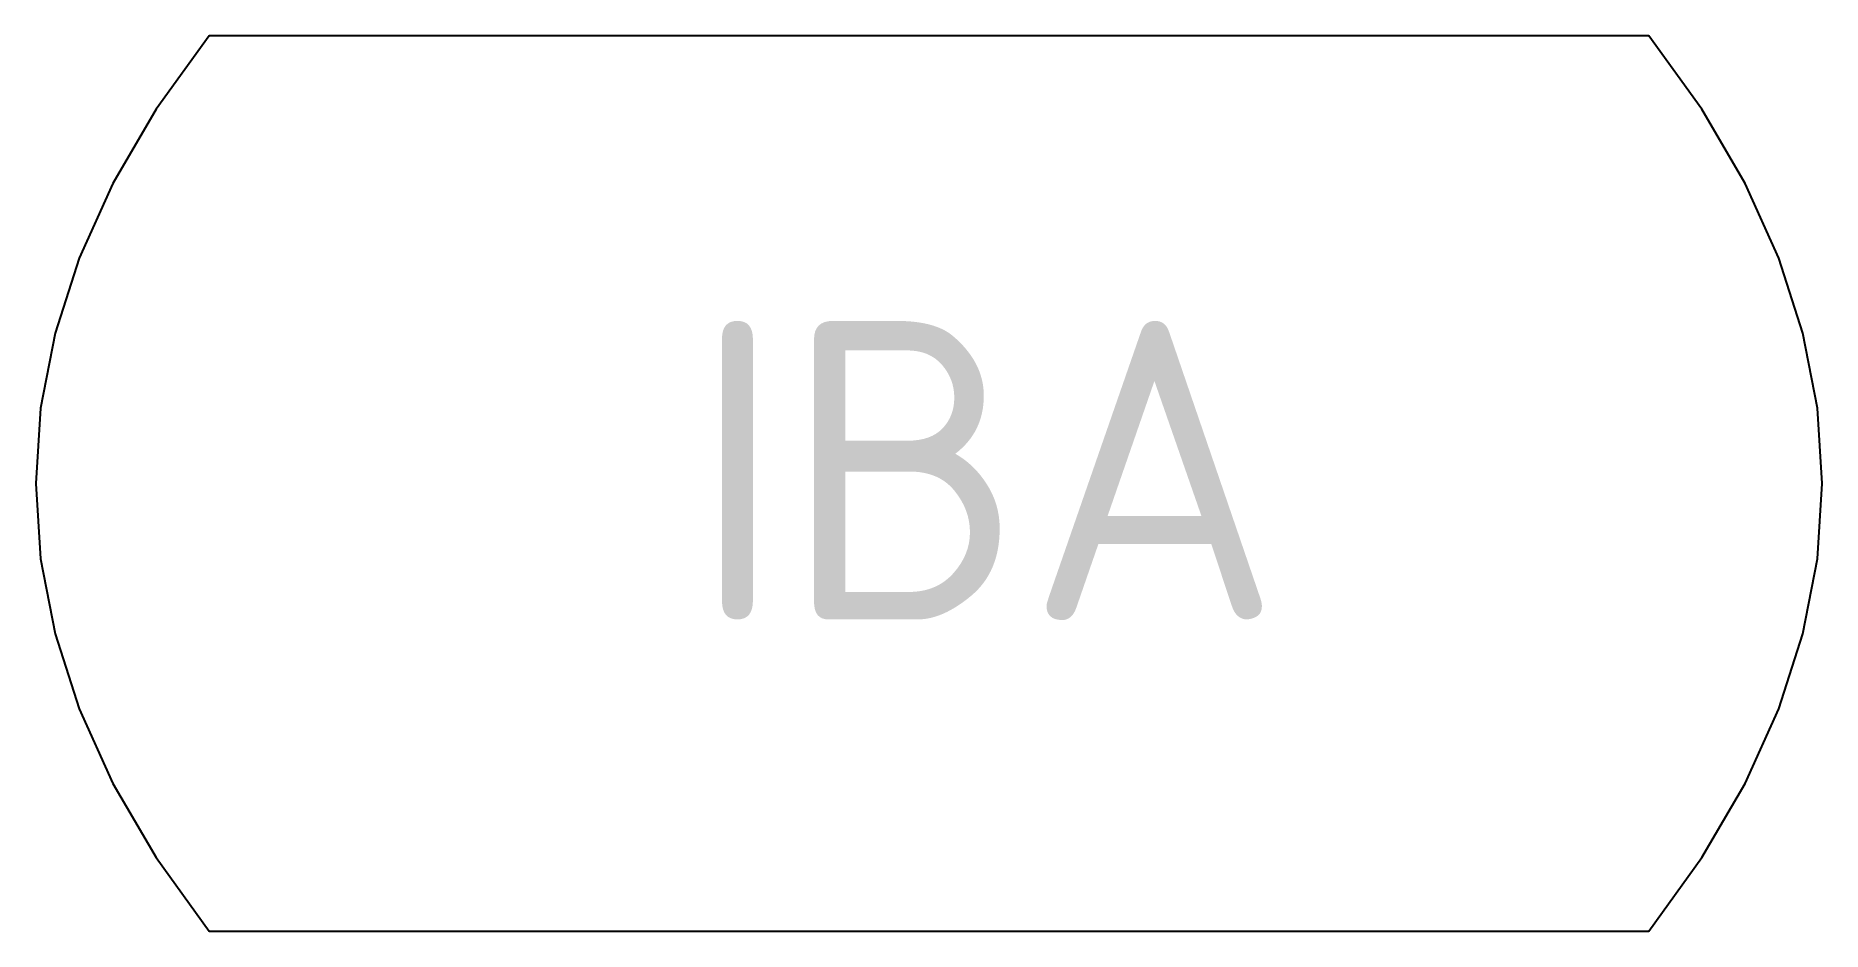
# Model space of a CAD drawing. Extents: x -7.6 to 7.3, y -3.9 to 3.6.
import ezdxf
from ezdxf.enums import TextEntityAlignment as Align

# ---------------------------------------------------------------- set-up
doc = ezdxf.new("R2010")
doc.units = 0
doc.header["$LTSCALE"] = 0.2
doc.styles.add('NLCS-ISO', font='NLCS-ISO.ttf')

msp = doc.modelspace()

# ---------------------------------------------------------------- linework, layer by layer
at = {"flags": 128}
msp.add_lwpolyline([(-7.463, -1.423), (-7.261, -2.051), (-6.978, -2.676), (-6.615, -3.297), (-6.173, -3.914), (5.888, -3.914), (6.33, -3.297), (6.693, -2.676), (6.975, -2.051), (7.177, -1.423), (7.299, -0.794), (7.339, -0.164), (7.299, 0.467), (7.177, 1.096), (6.975, 1.724), (6.693, 2.349), (6.33, 2.97), (5.888, 3.586), (-6.173, 3.586), (-6.615, 2.97), (-6.978, 2.349), (-7.261, 1.724), (-7.463, 1.096), (-7.584, 0.467), (-7.625, -0.164), (-7.584, -0.794)], close=True, dxfattribs=at)

# ---------------------------------------------------------------- texts
at = {"ltscale": 0.1, "style": 'NLCS-ISO'}
msp.add_text('IBA', height=2.5, dxfattribs=at).set_placement((0.342, -0.052), align=Align.MIDDLE_CENTER)

doc.saveas('drawing.dxf')
